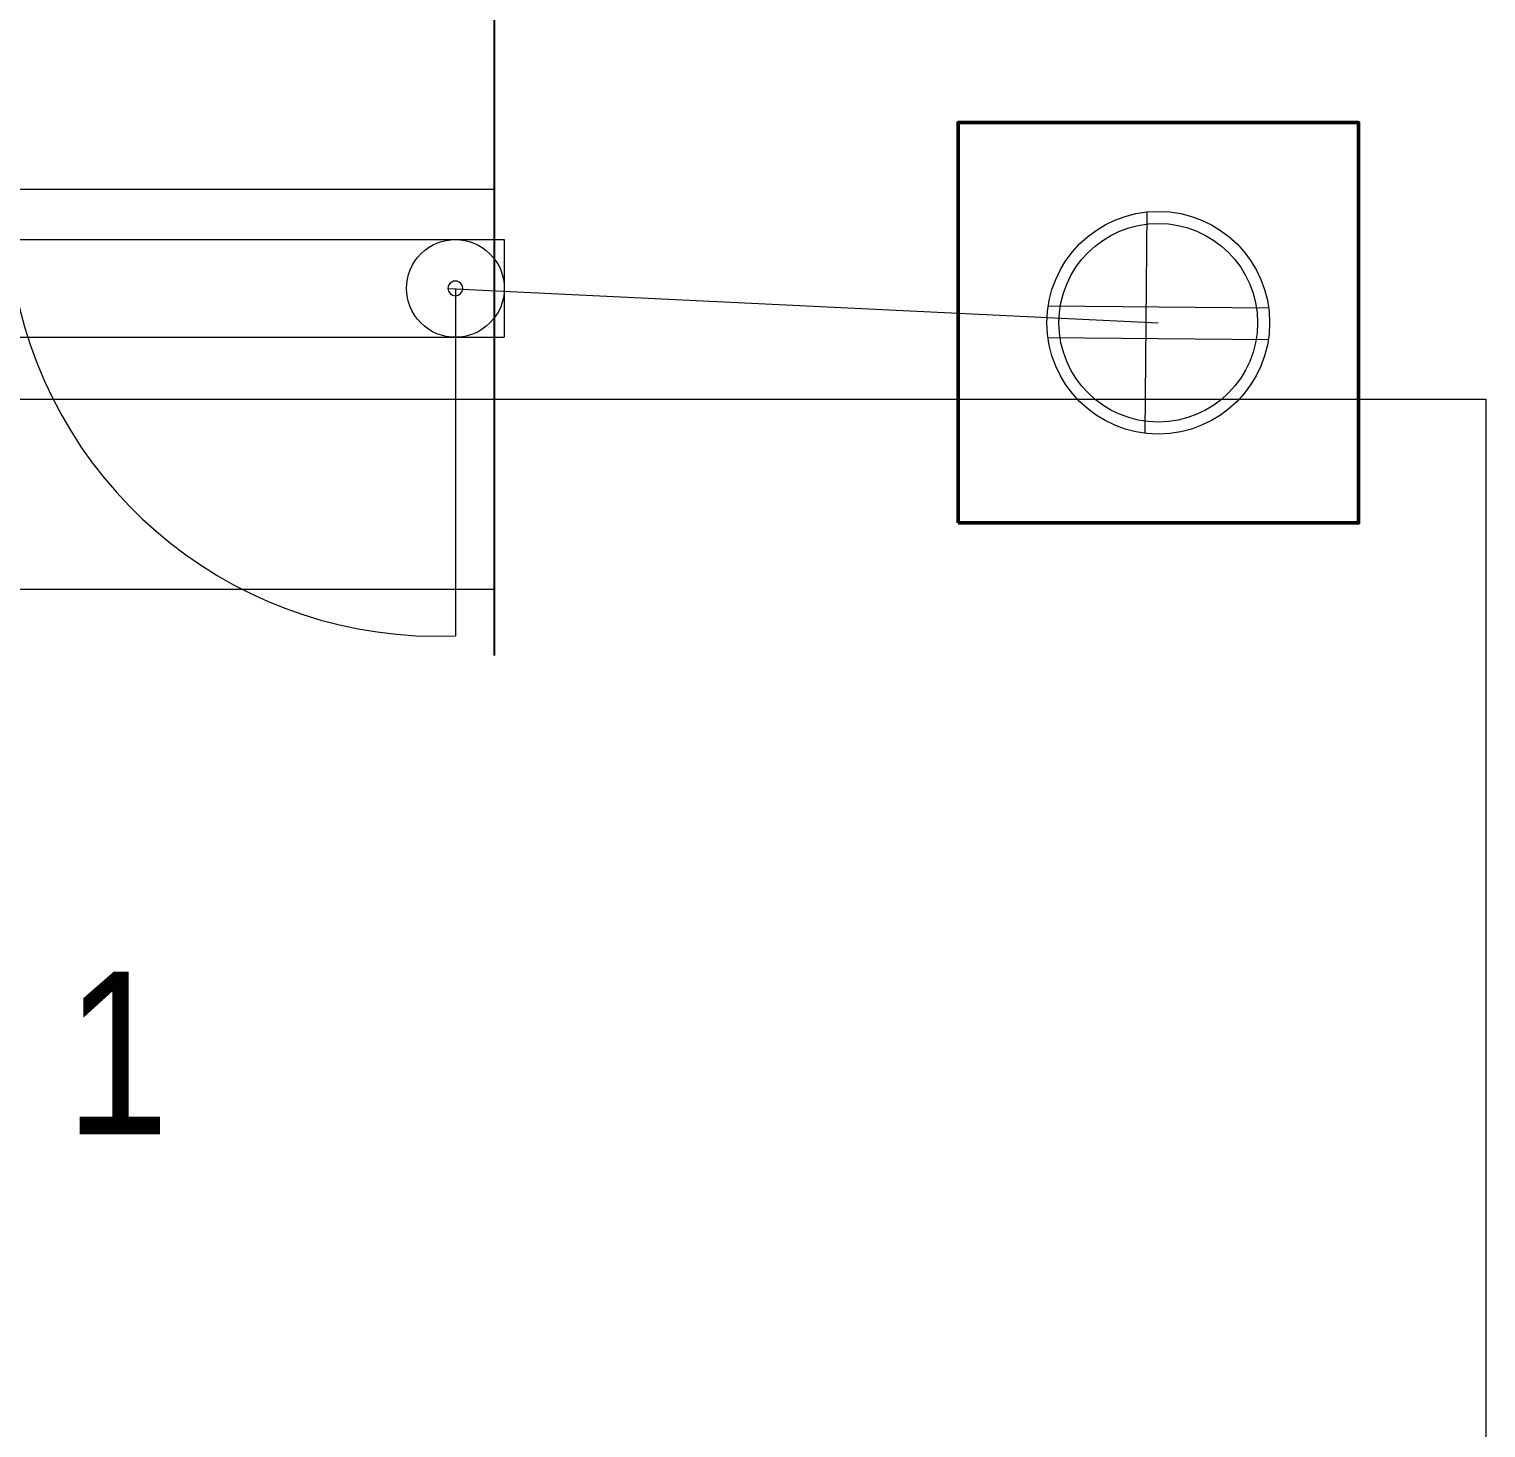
# Model space of a CAD drawing. Header units: millimetres. Extents: x -375473 to -325688, y 28300 to 106060.
# Drawn here: x -344902 to -341992, y 68767 to 71562 of the extents above; entities that cross this region are included whole.
import ezdxf

# ---------------------------------------------------------------- set-up
doc = ezdxf.new("R2010")
doc.units = ezdxf.units.MM
doc.header["$MEASUREMENT"] = 0
doc.layers.add('fundatii', color=144, linetype='Continuous', lineweight=50)
doc.layers.add('text 1', color=7, linetype='Continuous', lineweight=25)
doc.layers.add('Layer2', color=7, linetype='Continuous')
doc.styles.get("Standard").update_dxf_attribs({"font": 'ARIALN.TTF'})

msp = doc.modelspace()

# ---------------------------------------------------------------- linework, layer by layer
at = {"color": 7, "lineweight": 0, "ltscale": 0.13}
for p, q in [((-342669.6, 71196.7), (-342673.7, 70754.5)), ((-344065.5, 71044), (-342646.5, 70975.4)), ((-342866.4, 71009), (-342425.9, 71005)), ((-342867, 70945.7), (-342426.5, 70941.7))]:
    msp.add_line(p, q, dxfattribs=at)
at = {"color": 5, "lineweight": 0, "ltscale": 0.13}
for p, q in [((-345907.4, 71141.7), (-343953.2, 71141.7)), ((-343953.2, 71141.7), (-343953.2, 70946.3)), ((-344050.9, 71044), (-344050.9, 70349.7)), ((-345907.4, 70946.3), (-343953.2, 70946.3))]:
    msp.add_line(p, q, dxfattribs=at)
at = {"color": 7, "lineweight": 0, "ltscale": 0.13}
for points in [[(-343046.5, 70575.4), (-343046.5, 71375.4), (-342246.5, 71375.4), (-342246.5, 70575.4)], [(-345872.6, 71242.3), (-343972.6, 71242.3), (-343972.6, 70442.3), (-345872.6, 70442.3)]]:
    msp.add_lwpolyline(points, close=True, dxfattribs=at)
at = {"lineweight": 0, "ltscale": 0.13}
msp.add_lwpolyline([(-341992.1, 70822.6), (-341992.1, 63422.6), (-351192.1, 63422.6), (-351192.1, 70822.6)], close=True, dxfattribs=at)
at = {"color": 7, "lineweight": 0, "ltscale": 0.13}
for radius in [222.5, 198.5]:
    msp.add_circle((-342646.5, 70975.4), radius, dxfattribs=at)
at = {"color": 5, "lineweight": 0, "ltscale": 0.13}
for centre, major_axis, start_param, end_param in [((-344050.9, 71044), (-97.7, 0), 0.785398, 7.068583), ((-344085.8, 71209.5), (-608.5, 608.5), 0.978856, 2.396789), ((-344050.9, 71044), (-10.4, -10.4), 2.356194, 5.497787), ((-344050.9, 71044), (-10.4, -10.4), -0.785398, 2.356194)]:
    msp.add_ellipse(centre, major_axis=major_axis, ratio=1, start_param=start_param, end_param=end_param, dxfattribs=at)
at = {"layer": 'fundatii', "color": 7}
msp.add_lwpolyline([(-343046.5, 70575.4), (-343046.5, 71375.4), (-342246.5, 71375.4), (-342246.5, 70575.4)], close=True, dxfattribs=at)
at = {"layer": 'Layer2'}
msp.add_line((-343972.6, 70310.4), (-343972.6, 76772.4), dxfattribs=at)

# ---------------------------------------------------------------- texts
at = {"layer": 'text 1'}
msp.add_text('Fundatie transformator TR 1', height=325, dxfattribs=at).set_placement((-349299.3, 69353.6))

doc.saveas('drawing.dxf')
